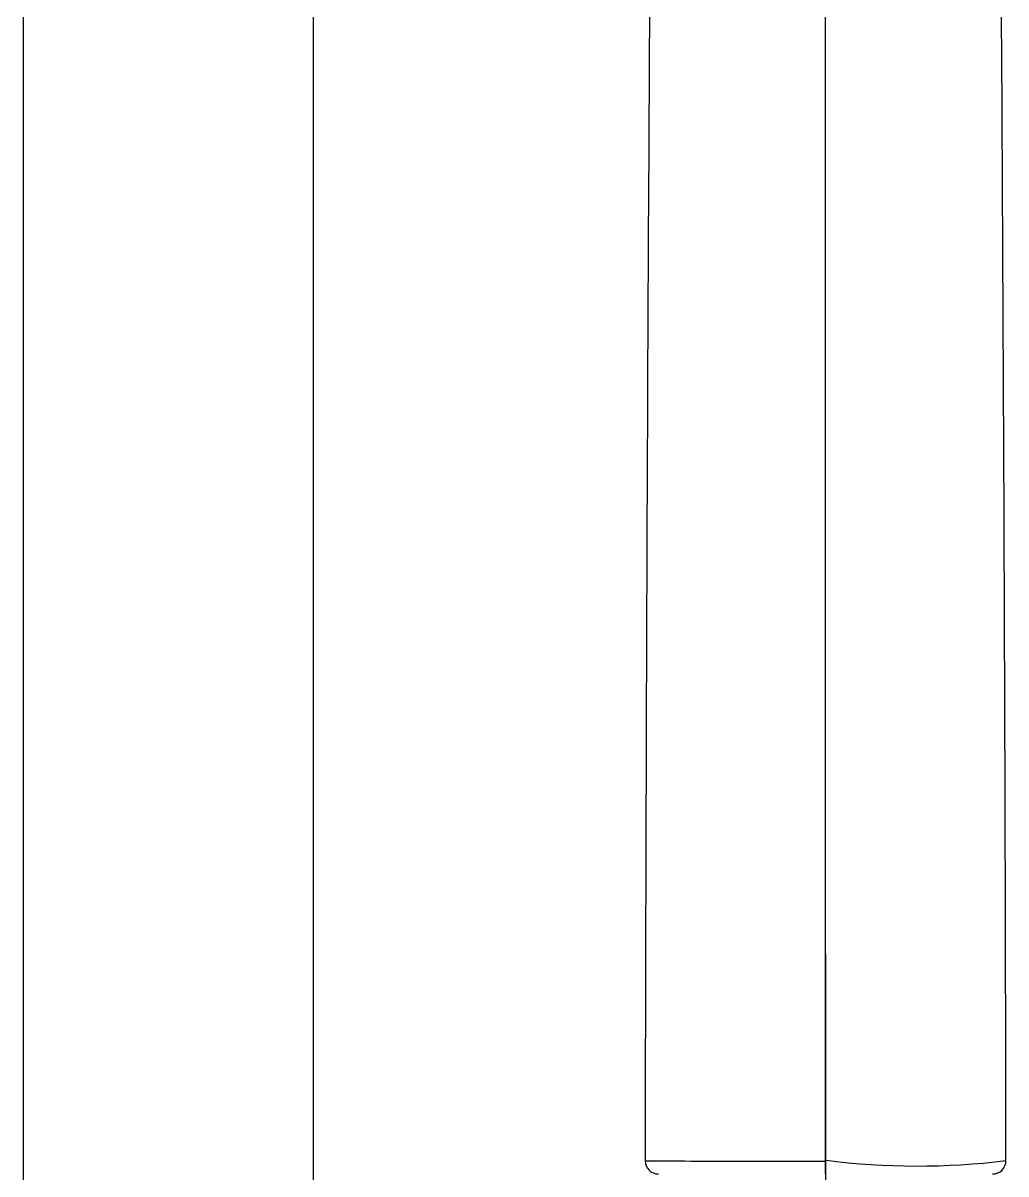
# Model space of a CAD drawing. Header units: millimetres. Extents: x -60 to 7633, y -2614 to 2146.
# Drawn here: x 2956.3 to 3030.1, y 879.6 to 966 of the extents above; entities that cross this region are included whole.
import ezdxf
from ezdxf.lldxf.tags import DXFTag

# ---------------------------------------------------------------- set-up
doc = ezdxf.new("R2010")
doc.units = ezdxf.units.MM
doc.layers.get('0').update_dxf_attribs({"color": 250})
tags = doc.linetypes.add('CENTER2', pattern=[28.575, 19.05, -3.175, 3.175, -3.175]).pattern_tags.tags
tags[10:11] = [DXFTag(74, 4), DXFTag(75, 0), DXFTag(340, '0'), DXFTag(46, 0.0), DXFTag(50, 0.0), DXFTag(44, 0.0), DXFTag(45, 0.0)]
tags[8:9] = [DXFTag(74, 4), DXFTag(75, 0), DXFTag(340, '0'), DXFTag(46, 0.0), DXFTag(50, 0.0), DXFTag(44, 0.0), DXFTag(45, 0.0)]
tags[6:7] = [DXFTag(74, 4), DXFTag(75, 0), DXFTag(340, '0'), DXFTag(46, 0.0), DXFTag(50, 0.0), DXFTag(44, 0.0), DXFTag(45, 0.0)]
tags[4:5] = [DXFTag(74, 4), DXFTag(75, 0), DXFTag(340, '0'), DXFTag(46, 0.0), DXFTag(50, 0.0), DXFTag(44, 0.0), DXFTag(45, 0.0)]

msp = doc.modelspace()

# ---------------------------------------------------------------- linework, layer by layer
at = {"linetype": 'Continuous'}
for p, q in [((2956.342, 1859.666), (2956.342, 873.965)), ((2978.142, 873.965), (2978.142, 1001.252)), ((3016.592, 880.553), (3016.592, 968.485)), ((3016.592, 879.601), (3016.592, 880.553))]:
    msp.add_line(p, q, dxfattribs=at)
at = {"linetype": 'CENTER2'}
msp.add_line((3016.592, 896.101), (3016.592, 856.101), dxfattribs=at)
at = {"linetype": 'Continuous'}
for centre, radius, start, end in [((22571.619, 848.198), 19568.6, 179.5924353, 179.9051229), ((-16471.162, 848.509), 19501.327, 0.0942894, 0.4078597), ((3004.045, 880.601), 1, 180.28366, 269.99916), ((3023.463, 935.394), 55.197, 262.85926, 276.94724), ((3029.139, 880.601), 1, 270.00084, 0.39323)]:
    msp.add_arc(centre, radius, start, end, dxfattribs=at)
msp.add_open_spline([(3003.045, 880.602), (3003.046, 880.598), (3003.27, 880.595), (3004.326, 880.586), (3005.19, 880.58), (3007.745, 880.566), (3009.418, 880.56), (3012.916, 880.554), (3014.756, 880.553), (3016.592, 880.553)], degree=3, knots=[0, 0, 0, 0, 0.249044, 0.249044, 0.499362, 0.499362, 0.749681, 0.749681, 1, 1, 1, 1], dxfattribs=at)

doc.saveas('drawing.dxf')
